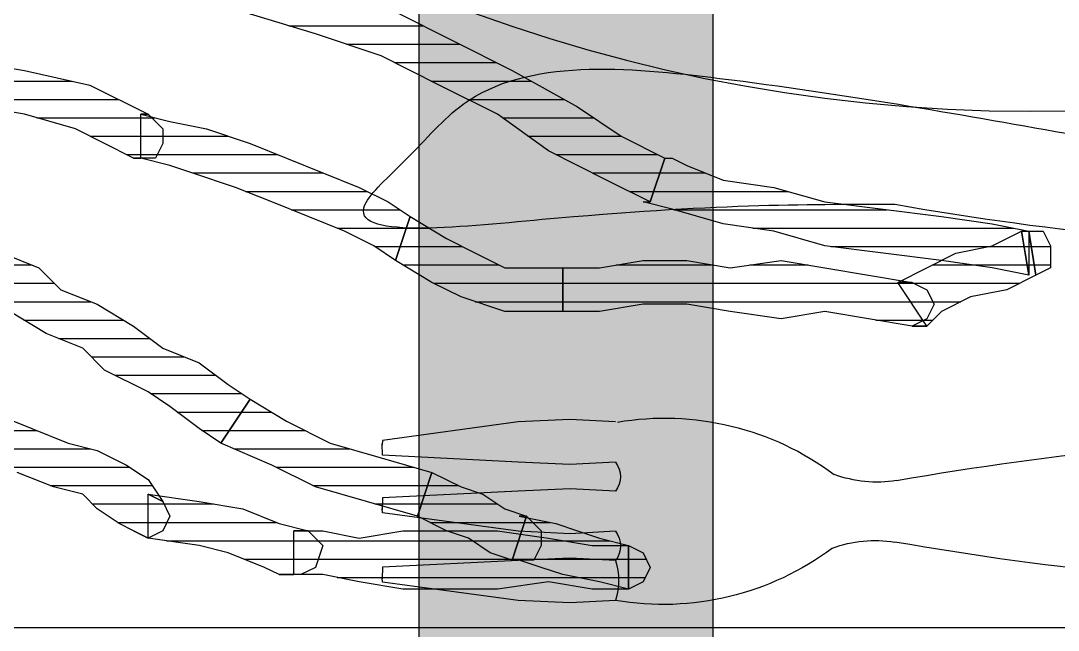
# Model space of a CAD drawing. Extents: x -29316 to 80307, y 54266 to 73016.
# Drawn here: x 21634.1 to 21641.15, y 55420.24 to 55424.38 of the extents above; entities that cross this region are included whole.
import ezdxf

# ---------------------------------------------------------------- set-up
doc = ezdxf.new("R2010")
doc.units = 0
for name, color, linetype in [('İnsan', 50, 'Continuous'), ('mobilya', 107, 'Continuous'), ('OC-Mutfak_Ekipman', 252, 'Continuous')]:
    doc.layers.add(name, color=color, linetype=linetype)
doc.layers.add('PLAN', color=253, linetype='Continuous', lineweight=15)
doc.layers.add('Tezgah', color=7, linetype='Continuous', lineweight=9)
pattern_1 = [(360, (-5108.51305, -673.59423), (1e-16, 0.125), [25])]

# ---------------------------------------------------------------- blocks, each defined once
blk = doc.blocks.new('KULE180')
at = {"layer": 'PLAN'}
h = blk.add_hatch(color=256, dxfattribs=at)
h.dxf.hatch_style = 1
h.paths.add_polyline_path([(36101.7485, -112547.0349, 0.414214), (36102.7485, -112546.0349, 0.414214), (36101.7485, -112545.0349), (35923.7485, -112545.0349, 0.414209), (35922.7485, -112546.0349, 0.414214), (35923.7485, -112547.0349)])
h.paths.add_polyline_path([(35923.7485, -112554.2009, 0.414209), (35922.7485, -112555.2009, 0.414214), (35923.7485, -112556.2009), (36101.7485, -112556.2009, 0.414214), (36102.7485, -112555.2009, 0.414214), (36101.7485, -112554.2009)])
h.paths.add_polyline_path([(36101.7485, -112565.3669, 0.414214), (36102.7485, -112564.3669, 0.414214), (36101.7485, -112563.3669), (35923.7485, -112563.3669, 0.414209), (35922.7485, -112564.3669, 0.414214), (35923.7485, -112565.3669)])
at = {"layer": 'OC-Mutfak_Ekipman'}
for p, q in [((36101.7485, -112554.2009), (35923.7485, -112554.2009)), ((35923.7485, -112556.2009), (36101.7485, -112556.2009))]:
    blk.add_line(p, q, dxfattribs=at)
blk = doc.blocks.new('A$C2F7A1A77')
at = {"layer": 'mobilya', "color": 3}
blk.add_lwpolyline([(3, 29), (3, 8, 0.414214), (8, 3), (45, 3, 0.414214), (50, 8), (50, 29, 0.414214), (45, 34), (8, 34, 0.414214)], format="xyb", close=True, dxfattribs=at)
for points in [[(3.1861, 18.9918), (3.1694, 18.6829), (3.1861, 18.3302), (3.3113, 17.408), (3.3404, 17.4058)], [(3.4583, 18.9918), (3.475, 18.6829), (3.4583, 18.3302), (3.4128, 17.408), (3.3341, 17.4058)], [(3.6566, 18.9908), (3.6399, 18.6819), (3.6566, 18.3292), (3.7818, 17.4071), (3.8109, 17.4048)], [(3.9288, 18.9908), (3.9455, 18.6819), (3.9288, 18.3292), (3.8832, 17.4071), (3.8046, 17.4048)], [(4.1275, 18.9904), (4.1107, 18.6815), (4.1275, 18.3288), (4.173, 17.4066), (4.2517, 17.4044)], [(4.3996, 18.9904), (4.4164, 18.6815), (4.3996, 18.3288), (4.2744, 17.4066), (4.2454, 17.4044)]]:
    blk.add_lwpolyline(points, dxfattribs=at)
blk.add_circle((17.5118, 21.8152), 11, dxfattribs=at)
for centre, radius, start, end in [((25.4741, 24.7151), 22.2226, 172.87288, 189.91367), ((-17.889, 24.7273), 22.2226, 350.08633, 7.09537), ((27.7681, 24.7151), 22.2226, 172.87288, 189.91367), ((2.7446, 20.7561), 0.8492, 339.99038, 9.01405), ((4.8404, 20.7684), 0.8492, 170.98595, 200.00962), ((5.0789, 19.314), 1.92, 143.14746, 189.66172), ((2.5061, 19.3262), 1.92, 350.33828, 36.85254), ((3.3213, 18.5458), 0.466, 72.94526, 106.86009), ((3.557, 18.8621), 0.1628, 52.25716, 127.4765), ((4.0278, 18.8617), 0.1628, 52.25716, 127.4765)]:
    blk.add_arc(centre, radius, start, end, dxfattribs=at)
blk.add_spline([(5.8773, 20.8892), (5.775, 18.4935), (5.8755, 17.2876), (6.1787, 17.5614), (6.5593, 17.9553), (6.7355, 19.6992), (6.3622, 22.0533)], degree=3, dxfattribs=at)
blk = doc.blocks.new('InsanKadın')
at = {"layer": 'İnsan'}
h = blk.add_hatch(dxfattribs=at)
h.set_pattern_fill('DC_LINES', scale=0.1, style=0)
h.set_pattern_definition(pattern_1)
edge = h.paths.add_edge_path(flags=0)
edge.add_line((13.0924, 49.042), (13.0426, 49.042))
edge.add_line((13.0426, 49.042), (13.1911, 49.1414))
edge.add_line((13.1911, 49.1414), (13.4391, 49.2904))
edge.add_line((13.4391, 49.2904), (13.6862, 49.4891))
edge.add_line((13.6862, 49.4891), (14.0329, 49.7374))
edge.add_line((14.0329, 49.7374), (14.3297, 49.9362))
edge.add_line((14.3297, 49.9362), (14.6266, 50.1348))
edge.add_line((14.6266, 50.1348), (14.9235, 50.2839))
edge.add_line((14.9235, 50.2839), (15.1705, 50.4329))
edge.add_line((15.1705, 50.4329), (15.0719, 50.731))
edge.add_line((15.0719, 50.731), (14.8239, 50.5819))
edge.add_line((14.8239, 50.5819), (14.527, 50.4329))
edge.add_line((14.527, 50.4329), (14.1315, 50.2343))
edge.add_line((14.1315, 50.2343), (13.8346, 50.0355))
edge.add_line((13.8346, 50.0355), (13.4879, 49.7872))
edge.add_line((13.4879, 49.7872), (13.2409, 49.5884))
edge.add_line((13.2409, 49.5884), (12.9938, 49.4395))
edge.add_line((12.9938, 49.4395), (12.8454, 49.2407))
edge.add_line((12.8454, 49.2407), (12.7955, 49.2407))
h = blk.add_hatch(dxfattribs=at)
h.set_pattern_fill('DC_LINES', scale=0.1, style=0)
h.set_pattern_definition(pattern_1)
edge = h.paths.add_edge_path(flags=0)
edge.add_line((19.0788, 49.4395), (19.0788, 49.7374))
edge.add_line((19.0788, 49.7374), (18.8317, 49.7374))
edge.add_line((18.8317, 49.7374), (18.5348, 49.6878))
edge.add_line((18.5348, 49.6878), (18.1881, 49.7374))
edge.add_line((18.1881, 49.7374), (17.8913, 49.7374))
edge.add_line((17.8913, 49.7374), (17.5455, 49.7374))
edge.add_line((17.5455, 49.7374), (17.2487, 49.6878))
edge.add_line((17.2487, 49.6878), (17.0006, 49.6381))
edge.add_line((17.0006, 49.6381), (16.8034, 49.6381))
edge.add_line((16.8034, 49.6381), (16.8034, 49.3401))
edge.add_line((16.8034, 49.3401), (17.0006, 49.3401))
edge.add_line((17.0006, 49.3401), (17.2487, 49.3898))
edge.add_line((17.2487, 49.3898), (17.5455, 49.3401))
edge.add_line((17.5455, 49.3401), (17.8913, 49.3401))
edge.add_line((17.8913, 49.3401), (18.1881, 49.3401))
edge.add_line((18.1881, 49.3401), (18.5348, 49.3898))
edge.add_line((18.5348, 49.3898), (18.8317, 49.4395))
edge.add_line((18.8317, 49.4395), (19.0788, 49.4395))
edge.add_line((19.0788, 49.4395), (19.0788, 49.7374))
edge.add_line((19.0788, 49.7374), (19.0788, 49.4395))
edge.add_line((19.0788, 49.4395), (19.1784, 49.4891))
edge.add_line((19.1784, 49.4891), (19.2272, 49.5884))
edge.add_line((19.2272, 49.5884), (19.1784, 49.6878))
edge.add_line((19.1784, 49.6878), (19.0788, 49.7374))
h = blk.add_hatch(dxfattribs=at)
h.set_pattern_fill('DC_LINES', scale=0.1, style=0)
h.set_pattern_definition(pattern_1)
edge = h.paths.add_edge_path(flags=0)
edge.add_line((18.3864, 49.2407), (18.3366, 49.2407))
edge.add_line((18.3366, 49.2407), (18.5846, 49.2904))
edge.add_line((18.5846, 49.2904), (18.733, 49.3401))
edge.add_line((18.733, 49.3401), (18.8815, 49.3898))
edge.add_line((18.8815, 49.3898), (19.0788, 49.4395))
edge.add_line((19.0788, 49.4395), (19.0788, 49.7374))
edge.add_line((19.0788, 49.7374), (18.8815, 49.6878))
edge.add_line((18.8815, 49.6878), (18.6334, 49.6381))
edge.add_line((18.6334, 49.6381), (18.485, 49.5884))
edge.add_line((18.485, 49.5884), (18.3366, 49.5388))
edge.add_line((18.3366, 49.5388), (18.2877, 49.5388))
h = blk.add_hatch(dxfattribs=at)
h.set_pattern_fill('DC_LINES', scale=0.1, style=0)
h.set_pattern_definition(pattern_1)
edge = h.paths.add_edge_path(flags=0)
edge.add_line((16.8034, 49.6381), (16.7038, 49.6381))
edge.add_line((16.7038, 49.6381), (16.6051, 49.5884))
edge.add_line((16.6051, 49.5884), (16.358, 49.4891))
edge.add_line((16.358, 49.4891), (16.1598, 49.4395))
edge.add_line((16.1598, 49.4395), (15.8131, 49.3898))
edge.add_line((15.8131, 49.3898), (15.8131, 49.0917))
edge.add_line((15.8131, 49.0917), (16.1598, 49.1414))
edge.add_line((16.1598, 49.1414), (16.4567, 49.191))
edge.add_line((16.4567, 49.191), (16.7038, 49.2904))
edge.add_line((16.7038, 49.2904), (16.902, 49.3401))
edge.add_line((16.902, 49.3401), (16.8034, 49.3401))
edge.add_line((16.8034, 49.3401), (16.902, 49.3401))
edge.add_line((16.902, 49.3401), (17.0006, 49.4395))
edge.add_line((17.0006, 49.4395), (16.9518, 49.5884))
edge.add_line((16.9518, 49.5884), (16.8522, 49.6381))
edge.add_line((16.8522, 49.6381), (16.7038, 49.6381))
h = blk.add_hatch(dxfattribs=at)
h.set_pattern_fill('DC_LINES', scale=0.1, style=0)
h.set_pattern_definition(pattern_1)
edge = h.paths.add_edge_path(flags=0)
edge.add_line((17.7428, 48.9427), (17.9411, 49.042))
edge.add_line((17.9411, 49.042), (18.0895, 49.0917))
edge.add_line((18.0895, 49.0917), (18.2379, 49.191))
edge.add_line((18.2379, 49.191), (18.3864, 49.2407))
edge.add_line((18.3864, 49.2407), (18.2877, 49.5388))
edge.add_line((18.2877, 49.5388), (18.1393, 49.4891))
edge.add_line((18.1393, 49.4891), (17.9909, 49.3898))
edge.add_line((17.9909, 49.3898), (17.8424, 49.3401))
edge.add_line((17.8424, 49.3401), (17.6442, 49.2407))
h = blk.add_hatch(dxfattribs=at)
h.set_pattern_fill('DC_LINES', scale=0.1, style=0)
h.set_pattern_definition(pattern_1)
edge = h.paths.add_edge_path(flags=0)
edge.add_line((17.7428, 48.9427), (17.9411, 49.042))
edge.add_line((17.9411, 49.042), (18.0895, 49.0917))
edge.add_line((18.0895, 49.0917), (18.2379, 49.191))
edge.add_line((18.2379, 49.191), (18.3864, 49.2407))
edge.add_line((18.3864, 49.2407), (18.2877, 49.5388))
edge.add_line((18.2877, 49.5388), (18.1393, 49.4891))
edge.add_line((18.1393, 49.4891), (17.9909, 49.3898))
edge.add_line((17.9909, 49.3898), (17.8424, 49.3401))
edge.add_line((17.8424, 49.3401), (17.6442, 49.2407))
h = blk.add_hatch(dxfattribs=at)
h.set_pattern_fill('DC_LINES', scale=0.1, style=0)
h.set_pattern_definition(pattern_1)
edge = h.paths.add_edge_path(flags=0)
edge.add_line((15.8131, 49.3898), (15.7145, 49.3401))
edge.add_line((15.7145, 49.3401), (15.6159, 49.2904))
edge.add_line((15.6159, 49.2904), (15.4674, 49.191))
edge.add_line((15.4674, 49.191), (15.3688, 49.0917))
edge.add_line((15.3688, 49.0917), (15.1705, 49.042))
edge.add_line((15.1705, 49.042), (14.9235, 48.9427))
edge.add_line((14.9235, 48.9427), (14.6754, 48.8433))
edge.add_line((14.6754, 48.8433), (14.4284, 48.7936))
edge.add_line((14.4284, 48.7936), (14.0817, 48.6943))
edge.add_line((14.0817, 48.6943), (14.0817, 48.3962))
edge.add_line((14.0817, 48.3962), (14.4284, 48.4957))
edge.add_line((14.4284, 48.4957), (14.775, 48.5453))
edge.add_line((14.775, 48.5453), (15.0221, 48.6447))
edge.add_line((15.0221, 48.6447), (15.2692, 48.744))
edge.add_line((15.2692, 48.744), (15.4674, 48.7936))
edge.add_line((15.4674, 48.7936), (15.6657, 48.893))
edge.add_line((15.6657, 48.893), (15.8131, 48.9924))
edge.add_line((15.8131, 48.9924), (15.9127, 49.1414))
edge.add_line((15.9127, 49.1414), (15.8131, 49.0917))
edge.add_line((15.8131, 49.0917), (15.9127, 49.1414))
edge.add_line((15.9127, 49.1414), (15.9625, 49.2407))
edge.add_line((15.9625, 49.2407), (15.9127, 49.3401))
edge.add_line((15.9127, 49.3401), (15.8131, 49.3898))
edge.add_line((15.8131, 49.3898), (15.7145, 49.3401))
h = blk.add_hatch(dxfattribs=at)
h.set_pattern_fill('DC_LINES', scale=0.1, style=0)
h.set_pattern_definition(pattern_1)
edge = h.paths.add_edge_path(flags=0)
edge.add_line((16.5065, 48.4459), (16.7536, 48.5949))
edge.add_line((16.7536, 48.5949), (17.0504, 48.744))
edge.add_line((17.0504, 48.744), (17.3971, 48.8433))
edge.add_line((17.3971, 48.8433), (17.7428, 48.9427))
edge.add_line((17.7428, 48.9427), (17.6442, 49.2407))
edge.add_line((17.6442, 49.2407), (17.2975, 49.1414))
edge.add_line((17.2975, 49.1414), (16.9518, 49.042))
edge.add_line((16.9518, 49.042), (16.6549, 48.893))
edge.add_line((16.6549, 48.893), (16.3082, 48.744))
h = blk.add_hatch(dxfattribs=at)
h.set_pattern_fill('DC_LINES', scale=0.1, style=0)
h.set_pattern_definition(pattern_1)
edge = h.paths.add_edge_path(flags=0)
edge.add_line((16.5065, 48.4459), (16.7536, 48.5949))
edge.add_line((16.7536, 48.5949), (17.0504, 48.744))
edge.add_line((17.0504, 48.744), (17.3971, 48.8433))
edge.add_line((17.3971, 48.8433), (17.7428, 48.9427))
edge.add_line((17.7428, 48.9427), (17.6442, 49.2407))
edge.add_line((17.6442, 49.2407), (17.2975, 49.1414))
edge.add_line((17.2975, 49.1414), (16.9518, 49.042))
edge.add_line((16.9518, 49.042), (16.6549, 48.893))
edge.add_line((16.6549, 48.893), (16.3082, 48.744))
h = blk.add_hatch(dxfattribs=at)
h.set_pattern_fill('DC_LINES', scale=0.1, style=0)
h.set_pattern_definition(pattern_1)
edge = h.paths.add_edge_path(flags=0)
edge.add_line((14.8239, 47.4525), (15.0719, 47.5518))
edge.add_line((15.0719, 47.5518), (15.2204, 47.7009))
edge.add_line((15.2204, 47.7009), (15.4674, 47.8002))
edge.add_line((15.4674, 47.8002), (15.7145, 47.9492))
edge.add_line((15.7145, 47.9492), (15.9127, 48.0982))
edge.add_line((15.9127, 48.0982), (16.1598, 48.1976))
edge.add_line((16.1598, 48.1976), (16.358, 48.3466))
edge.add_line((16.358, 48.3466), (16.5065, 48.4459))
edge.add_line((16.5065, 48.4459), (16.3082, 48.744))
edge.add_line((16.3082, 48.744), (16.1598, 48.6447))
edge.add_line((16.1598, 48.6447), (15.9625, 48.4957))
edge.add_line((15.9625, 48.4957), (15.8131, 48.3962))
edge.add_line((15.8131, 48.3962), (15.5172, 48.2473))
edge.add_line((15.5172, 48.2473), (15.3688, 48.0982))
edge.add_line((15.3688, 48.0982), (15.1207, 47.9988))
edge.add_line((15.1207, 47.9988), (14.8737, 47.8499))
edge.add_line((14.8737, 47.8499), (14.7252, 47.7505))
h = blk.add_hatch(dxfattribs=at)
h.set_pattern_fill('DC_LINES', scale=0.1, style=0)
h.set_pattern_definition(pattern_1)
edge = h.paths.add_edge_path(flags=0)
edge.add_line((14.8239, 47.4525), (15.0719, 47.5518))
edge.add_line((15.0719, 47.5518), (15.2204, 47.7009))
edge.add_line((15.2204, 47.7009), (15.4674, 47.8002))
edge.add_line((15.4674, 47.8002), (15.7145, 47.9492))
edge.add_line((15.7145, 47.9492), (15.9127, 48.0982))
edge.add_line((15.9127, 48.0982), (16.1598, 48.1976))
edge.add_line((16.1598, 48.1976), (16.358, 48.3466))
edge.add_line((16.358, 48.3466), (16.5065, 48.4459))
edge.add_line((16.5065, 48.4459), (16.3082, 48.744))
edge.add_line((16.3082, 48.744), (16.1598, 48.6447))
edge.add_line((16.1598, 48.6447), (15.9625, 48.4957))
edge.add_line((15.9625, 48.4957), (15.8131, 48.3962))
edge.add_line((15.8131, 48.3962), (15.5172, 48.2473))
edge.add_line((15.5172, 48.2473), (15.3688, 48.0982))
edge.add_line((15.3688, 48.0982), (15.1207, 47.9988))
edge.add_line((15.1207, 47.9988), (14.8737, 47.8499))
edge.add_line((14.8737, 47.8499), (14.7252, 47.7505))
h = blk.add_hatch(dxfattribs=at)
h.set_pattern_fill('DC_LINES', scale=0.1, style=0)
h.set_pattern_definition(pattern_1)
edge = h.paths.add_edge_path(flags=0)
edge.add_line((21.1071, 47.9492), (21.0084, 47.9492))
edge.add_line((21.0084, 47.9492), (20.7116, 47.8995))
edge.add_line((20.7116, 47.8995), (20.4147, 47.8499))
edge.add_line((20.4147, 47.8499), (20.1178, 47.8995))
edge.add_line((20.1178, 47.8995), (19.7711, 47.8499))
edge.add_line((19.7711, 47.8499), (19.4752, 47.8002))
edge.add_line((19.4752, 47.8002), (19.1784, 47.8002))
edge.add_line((19.1784, 47.8002), (18.8815, 47.8499))
edge.add_line((18.8815, 47.8499), (18.6334, 47.8499))
edge.add_line((18.6334, 47.8499), (18.6334, 47.5518))
edge.add_line((18.6334, 47.5518), (18.8815, 47.5518))
edge.add_line((18.8815, 47.5518), (19.1784, 47.5021))
edge.add_line((19.1784, 47.5021), (19.4752, 47.5021))
edge.add_line((19.4752, 47.5021), (19.7711, 47.5518))
edge.add_line((19.7711, 47.5518), (20.1178, 47.5021))
edge.add_line((20.1178, 47.5021), (20.4147, 47.5518))
edge.add_line((20.4147, 47.5518), (20.7116, 47.6015))
edge.add_line((20.7116, 47.6015), (21.0084, 47.6511))
edge.add_line((21.0084, 47.6511), (20.9098, 47.6511))
edge.add_line((20.9098, 47.6511), (21.0084, 47.6511))
edge.add_line((21.0084, 47.6511), (21.1071, 47.7009))
edge.add_line((21.1071, 47.7009), (21.1569, 47.8002))
edge.add_line((21.1569, 47.8002), (21.1071, 47.8995))
edge.add_line((21.1071, 47.8995), (21.0084, 47.9492))
h = blk.add_hatch(dxfattribs=at)
h.set_pattern_fill('DC_LINES', scale=0.1, style=0)
h.set_pattern_definition(pattern_1)
edge = h.paths.add_edge_path(flags=0)
edge.add_line((21.1071, 47.9492), (21.0084, 47.9492))
edge.add_line((21.0084, 47.9492), (20.7116, 47.8995))
edge.add_line((20.7116, 47.8995), (20.4147, 47.8499))
edge.add_line((20.4147, 47.8499), (20.1178, 47.8995))
edge.add_line((20.1178, 47.8995), (19.7711, 47.8499))
edge.add_line((19.7711, 47.8499), (19.4752, 47.8002))
edge.add_line((19.4752, 47.8002), (19.1784, 47.8002))
edge.add_line((19.1784, 47.8002), (18.8815, 47.8499))
edge.add_line((18.8815, 47.8499), (18.6334, 47.8499))
edge.add_line((18.6334, 47.8499), (18.6334, 47.5518))
edge.add_line((18.6334, 47.5518), (18.8815, 47.5518))
edge.add_line((18.8815, 47.5518), (19.1784, 47.5021))
edge.add_line((19.1784, 47.5021), (19.4752, 47.5021))
edge.add_line((19.4752, 47.5021), (19.7711, 47.5518))
edge.add_line((19.7711, 47.5518), (20.1178, 47.5021))
edge.add_line((20.1178, 47.5021), (20.4147, 47.5518))
edge.add_line((20.4147, 47.5518), (20.7116, 47.6015))
edge.add_line((20.7116, 47.6015), (21.0084, 47.6511))
edge.add_line((21.0084, 47.6511), (20.9098, 47.6511))
edge.add_line((20.9098, 47.6511), (21.0084, 47.6511))
edge.add_line((21.0084, 47.6511), (21.1071, 47.7009))
edge.add_line((21.1071, 47.7009), (21.1569, 47.8002))
edge.add_line((21.1569, 47.8002), (21.1071, 47.8995))
edge.add_line((21.1071, 47.8995), (21.0084, 47.9492))
h = blk.add_hatch(dxfattribs=at)
h.set_pattern_fill('DC_LINES', scale=0.1, style=0)
h.set_pattern_definition(pattern_1)
edge = h.paths.add_edge_path(flags=0)
edge.add_line((21.8004, 47.3034), (21.8493, 47.6015))
edge.add_line((21.8493, 47.6015), (21.652, 47.7009))
edge.add_line((21.652, 47.7009), (21.4039, 47.7505))
edge.add_line((21.4039, 47.7505), (21.2067, 47.8499))
edge.add_line((21.2067, 47.8499), (21.1071, 47.9492))
edge.add_line((21.1071, 47.9492), (20.9098, 47.6511))
edge.add_line((20.9098, 47.6511), (21.1071, 47.5518))
edge.add_line((21.1071, 47.5518), (21.3053, 47.4525))
edge.add_line((21.3053, 47.4525), (21.5524, 47.4028))
edge.add_line((21.5524, 47.4028), (21.7506, 47.3034))
edge.add_line((21.7506, 47.3034), (21.8004, 47.6015))
edge.add_line((21.8004, 47.6015), (21.7506, 47.3034))
edge.add_line((21.7506, 47.3034), (21.8991, 47.3034))
edge.add_line((21.8991, 47.3034), (21.9489, 47.4028))
edge.add_line((21.9489, 47.4028), (21.9489, 47.5518))
edge.add_line((21.9489, 47.5518), (21.8493, 47.6015))
h = blk.add_hatch(dxfattribs=at)
h.set_pattern_fill('DC_LINES', scale=0.1, style=0)
h.set_pattern_definition(pattern_1)
edge = h.paths.add_edge_path(flags=0)
edge.add_line((21.8004, 47.3034), (21.8493, 47.6015))
edge.add_line((21.8493, 47.6015), (21.652, 47.7009))
edge.add_line((21.652, 47.7009), (21.4039, 47.7505))
edge.add_line((21.4039, 47.7505), (21.2067, 47.8499))
edge.add_line((21.2067, 47.8499), (21.1071, 47.9492))
edge.add_line((21.1071, 47.9492), (20.9098, 47.6511))
edge.add_line((20.9098, 47.6511), (21.1071, 47.5518))
edge.add_line((21.1071, 47.5518), (21.3053, 47.4525))
edge.add_line((21.3053, 47.4525), (21.5524, 47.4028))
edge.add_line((21.5524, 47.4028), (21.7506, 47.3034))
edge.add_line((21.7506, 47.3034), (21.8004, 47.6015))
edge.add_line((21.8004, 47.6015), (21.7506, 47.3034))
edge.add_line((21.7506, 47.3034), (21.8991, 47.3034))
edge.add_line((21.8991, 47.3034), (21.9489, 47.4028))
edge.add_line((21.9489, 47.4028), (21.9489, 47.5518))
edge.add_line((21.9489, 47.5518), (21.8493, 47.6015))
h = blk.add_hatch(dxfattribs=at)
h.set_pattern_fill('DC_LINES', scale=0.1, style=0)
h.set_pattern_definition(pattern_1)
edge = h.paths.add_edge_path(flags=0)
edge.add_line((18.6334, 47.8499), (18.2379, 47.8499))
edge.add_line((18.2379, 47.8499), (17.9411, 47.7505))
edge.add_line((17.9411, 47.7505), (17.7428, 47.6511))
edge.add_line((17.7428, 47.6511), (17.4957, 47.5021))
edge.add_line((17.4957, 47.5021), (17.5944, 47.204))
edge.add_line((17.5944, 47.204), (17.8424, 47.3532))
edge.add_line((17.8424, 47.3532), (18.0397, 47.4525))
edge.add_line((18.0397, 47.4525), (18.2379, 47.5518))
edge.add_line((18.2379, 47.5518), (18.6334, 47.5518))
h = blk.add_hatch(dxfattribs=at)
h.set_pattern_fill('DC_LINES', scale=0.1, style=0)
h.set_pattern_definition(pattern_1)
edge = h.paths.add_edge_path(flags=0)
edge.add_line((18.6334, 47.8499), (18.2379, 47.8499))
edge.add_line((18.2379, 47.8499), (17.9411, 47.7505))
edge.add_line((17.9411, 47.7505), (17.7428, 47.6511))
edge.add_line((17.7428, 47.6511), (17.4957, 47.5021))
edge.add_line((17.4957, 47.5021), (17.5944, 47.204))
edge.add_line((17.5944, 47.204), (17.8424, 47.3532))
edge.add_line((17.8424, 47.3532), (18.0397, 47.4525))
edge.add_line((18.0397, 47.4525), (18.2379, 47.5518))
edge.add_line((18.2379, 47.5518), (18.6334, 47.5518))
h = blk.add_hatch(dxfattribs=at)
h.set_pattern_fill('DC_LINES', scale=0.1, style=0)
h.set_pattern_definition(pattern_1)
edge = h.paths.add_edge_path(flags=0)
edge.add_line((19.3268, 46.8067), (19.3756, 46.8067))
edge.add_line((19.3756, 46.8067), (19.4752, 46.8563))
edge.add_line((19.4752, 46.8563), (19.7223, 46.9558))
edge.add_line((19.7223, 46.9558), (20.068, 47.0054))
edge.add_line((20.068, 47.0054), (20.4147, 47.1047))
edge.add_line((20.4147, 47.1047), (20.8102, 47.1544))
edge.add_line((20.8102, 47.1544), (21.2067, 47.204))
edge.add_line((21.2067, 47.204), (21.5524, 47.2538))
edge.add_line((21.5524, 47.2538), (21.8004, 47.3034))
edge.add_line((21.8004, 47.3034), (21.8004, 47.6015))
edge.add_line((21.8004, 47.6015), (21.5524, 47.5518))
edge.add_line((21.5524, 47.5518), (21.2067, 47.5021))
edge.add_line((21.2067, 47.5021), (20.8102, 47.4525))
edge.add_line((20.8102, 47.4525), (20.4147, 47.4028))
edge.add_line((20.4147, 47.4028), (20.068, 47.3034))
edge.add_line((20.068, 47.3034), (19.7223, 47.2538))
edge.add_line((19.7223, 47.2538), (19.3756, 47.1544))
edge.add_line((19.3756, 47.1544), (19.1784, 47.1047))
edge.add_line((19.1784, 47.1047), (19.2272, 47.1047))
h = blk.add_hatch(dxfattribs=at)
h.set_pattern_fill('DC_LINES', scale=0.1, style=0)
h.set_pattern_definition(pattern_1)
edge = h.paths.add_edge_path(flags=0)
edge.add_line((19.3268, 46.8067), (19.3756, 46.8067))
edge.add_line((19.3756, 46.8067), (19.4752, 46.8563))
edge.add_line((19.4752, 46.8563), (19.7223, 46.9558))
edge.add_line((19.7223, 46.9558), (20.068, 47.0054))
edge.add_line((20.068, 47.0054), (20.4147, 47.1047))
edge.add_line((20.4147, 47.1047), (20.8102, 47.1544))
edge.add_line((20.8102, 47.1544), (21.2067, 47.204))
edge.add_line((21.2067, 47.204), (21.5524, 47.2538))
edge.add_line((21.5524, 47.2538), (21.8004, 47.3034))
edge.add_line((21.8004, 47.3034), (21.8004, 47.6015))
edge.add_line((21.8004, 47.6015), (21.5524, 47.5518))
edge.add_line((21.5524, 47.5518), (21.2067, 47.5021))
edge.add_line((21.2067, 47.5021), (20.8102, 47.4525))
edge.add_line((20.8102, 47.4525), (20.4147, 47.4028))
edge.add_line((20.4147, 47.4028), (20.068, 47.3034))
edge.add_line((20.068, 47.3034), (19.7223, 47.2538))
edge.add_line((19.7223, 47.2538), (19.3756, 47.1544))
edge.add_line((19.3756, 47.1544), (19.1784, 47.1047))
edge.add_line((19.1784, 47.1047), (19.2272, 47.1047))
h = blk.add_hatch(dxfattribs=at)
h.set_pattern_fill('DC_LINES', scale=0.1, style=0)
h.set_pattern_definition(pattern_1)
edge = h.paths.add_edge_path(flags=0)
edge.add_line((17.4957, 47.5021), (17.3473, 47.4028))
edge.add_line((17.3473, 47.4028), (17.1491, 47.3034))
edge.add_line((17.1491, 47.3034), (16.902, 47.204))
edge.add_line((16.902, 47.204), (16.6549, 47.1047))
edge.add_line((16.6549, 47.1047), (16.4069, 47.0054))
edge.add_line((16.4069, 47.0054), (16.111, 46.9061))
edge.add_line((16.111, 46.9061), (15.9625, 46.8563))
edge.add_line((15.9625, 46.8563), (15.7643, 46.8067))
edge.add_line((15.7643, 46.8067), (15.7643, 46.5087))
edge.add_line((15.7643, 46.5087), (15.9625, 46.5584))
edge.add_line((15.9625, 46.5584), (16.2096, 46.608))
edge.add_line((16.2096, 46.608), (16.5065, 46.7073))
edge.add_line((16.5065, 46.7073), (16.7536, 46.8067))
edge.add_line((16.7536, 46.8067), (17.0006, 46.9061))
edge.add_line((17.0006, 46.9061), (17.2487, 47.0054))
edge.add_line((17.2487, 47.0054), (17.4459, 47.1047))
edge.add_line((17.4459, 47.1047), (17.5944, 47.204))
h = blk.add_hatch(dxfattribs=at)
h.set_pattern_fill('DC_LINES', scale=0.1, style=0)
h.set_pattern_definition(pattern_1)
edge = h.paths.add_edge_path(flags=0)
edge.add_line((17.4957, 47.5021), (17.3473, 47.4028))
edge.add_line((17.3473, 47.4028), (17.1491, 47.3034))
edge.add_line((17.1491, 47.3034), (16.902, 47.204))
edge.add_line((16.902, 47.204), (16.6549, 47.1047))
edge.add_line((16.6549, 47.1047), (16.4069, 47.0054))
edge.add_line((16.4069, 47.0054), (16.111, 46.9061))
edge.add_line((16.111, 46.9061), (15.9625, 46.8563))
edge.add_line((15.9625, 46.8563), (15.7643, 46.8067))
edge.add_line((15.7643, 46.8067), (15.7643, 46.5087))
edge.add_line((15.7643, 46.5087), (15.9625, 46.5584))
edge.add_line((15.9625, 46.5584), (16.2096, 46.608))
edge.add_line((16.2096, 46.608), (16.5065, 46.7073))
edge.add_line((16.5065, 46.7073), (16.7536, 46.8067))
edge.add_line((16.7536, 46.8067), (17.0006, 46.9061))
edge.add_line((17.0006, 46.9061), (17.2487, 47.0054))
edge.add_line((17.2487, 47.0054), (17.4459, 47.1047))
edge.add_line((17.4459, 47.1047), (17.5944, 47.204))
h = blk.add_hatch(dxfattribs=at)
h.set_pattern_fill('DC_LINES', scale=0.1, style=0)
h.set_pattern_definition(pattern_1)
edge = h.paths.add_edge_path(flags=0)
edge.add_line((16.0612, 45.4158), (16.5553, 45.5152))
edge.add_line((16.5553, 45.5152), (17.0504, 45.6642))
edge.add_line((17.0504, 45.6642), (17.4957, 45.8132))
edge.add_line((17.4957, 45.8132), (17.8913, 46.0119))
edge.add_line((17.8913, 46.0119), (18.2877, 46.2106))
edge.add_line((18.2877, 46.2106), (18.733, 46.459))
edge.add_line((18.733, 46.459), (19.0299, 46.6577))
edge.add_line((19.0299, 46.6577), (19.3268, 46.8067))
edge.add_line((19.3268, 46.8067), (19.2272, 47.1047))
edge.add_line((19.2272, 47.1047), (18.9303, 46.9558))
edge.add_line((18.9303, 46.9558), (18.5348, 46.757))
edge.add_line((18.5348, 46.757), (18.1881, 46.5087))
edge.add_line((18.1881, 46.5087), (17.7926, 46.3099))
edge.add_line((17.7926, 46.3099), (17.3971, 46.1113))
edge.add_line((17.3971, 46.1113), (16.9518, 45.9623))
edge.add_line((16.9518, 45.9623), (16.4567, 45.8132))
edge.add_line((16.4567, 45.8132), (16.0612, 45.7139))
h = blk.add_hatch(dxfattribs=at)
h.set_pattern_fill('DC_LINES', scale=0.1, style=0)
h.set_pattern_definition(pattern_1)
edge = h.paths.add_edge_path(flags=0)
edge.add_line((16.0612, 45.4158), (16.5553, 45.5152))
edge.add_line((16.5553, 45.5152), (17.0504, 45.6642))
edge.add_line((17.0504, 45.6642), (17.4957, 45.8132))
edge.add_line((17.4957, 45.8132), (17.8913, 46.0119))
edge.add_line((17.8913, 46.0119), (18.2877, 46.2106))
edge.add_line((18.2877, 46.2106), (18.733, 46.459))
edge.add_line((18.733, 46.459), (19.0299, 46.6577))
edge.add_line((19.0299, 46.6577), (19.3268, 46.8067))
edge.add_line((19.3268, 46.8067), (19.2272, 47.1047))
edge.add_line((19.2272, 47.1047), (18.9303, 46.9558))
edge.add_line((18.9303, 46.9558), (18.5348, 46.757))
edge.add_line((18.5348, 46.757), (18.1881, 46.5087))
edge.add_line((18.1881, 46.5087), (17.7926, 46.3099))
edge.add_line((17.7926, 46.3099), (17.3971, 46.1113))
edge.add_line((17.3971, 46.1113), (16.9518, 45.9623))
edge.add_line((16.9518, 45.9623), (16.4567, 45.8132))
edge.add_line((16.4567, 45.8132), (16.0612, 45.7139))
h = blk.add_hatch(dxfattribs=at)
h.set_pattern_fill('DC_LINES', scale=0.1, style=0)
h.set_pattern_definition(pattern_1)
edge = h.paths.add_edge_path(flags=0)
edge.add_line((15.7643, 46.8067), (15.7145, 46.8067))
edge.add_line((15.7145, 46.8067), (15.319, 46.608))
edge.add_line((15.319, 46.608), (14.9723, 46.5087))
edge.add_line((14.9723, 46.5087), (14.6754, 46.459))
edge.add_line((14.6754, 46.459), (14.4284, 46.459))
edge.add_line((14.4284, 46.459), (14.2799, 46.5087))
edge.add_line((14.2799, 46.5087), (14.1813, 46.5584))
edge.add_line((14.1813, 46.5584), (14.1315, 46.608))
edge.add_line((14.1315, 46.608), (14.0817, 46.6577))
edge.add_line((14.0817, 46.6577), (13.7848, 46.5584))
edge.add_line((13.7848, 46.5584), (13.8346, 46.4094))
edge.add_line((13.8346, 46.4094), (13.983, 46.2603))
edge.add_line((13.983, 46.2603), (14.1813, 46.2106))
edge.add_line((14.1813, 46.2106), (14.4284, 46.161))
edge.add_line((14.4284, 46.161), (14.6754, 46.161))
edge.add_line((14.6754, 46.161), (14.9723, 46.2106))
edge.add_line((14.9723, 46.2106), (15.4176, 46.3099))
edge.add_line((15.4176, 46.3099), (15.8131, 46.5087))
edge.add_line((15.8131, 46.5087), (15.7643, 46.5087))
edge.add_line((15.7643, 46.5087), (15.8131, 46.5087))
edge.add_line((15.8131, 46.5087), (15.9127, 46.608))
edge.add_line((15.9127, 46.608), (15.9127, 46.7073))
edge.add_line((15.9127, 46.7073), (15.8629, 46.8067))
edge.add_line((15.8629, 46.8067), (15.7145, 46.8067))
h = blk.add_hatch(dxfattribs=at)
h.set_pattern_fill('DC_LINES', scale=0.1, style=0)
h.set_pattern_definition(pattern_1)
edge = h.paths.add_edge_path(flags=0)
edge.add_line((15.7643, 46.8067), (15.7145, 46.8067))
edge.add_line((15.7145, 46.8067), (15.319, 46.608))
edge.add_line((15.319, 46.608), (14.9723, 46.5087))
edge.add_line((14.9723, 46.5087), (14.6754, 46.459))
edge.add_line((14.6754, 46.459), (14.4284, 46.459))
edge.add_line((14.4284, 46.459), (14.2799, 46.5087))
edge.add_line((14.2799, 46.5087), (14.1813, 46.5584))
edge.add_line((14.1813, 46.5584), (14.1315, 46.608))
edge.add_line((14.1315, 46.608), (14.0817, 46.6577))
edge.add_line((14.0817, 46.6577), (13.7848, 46.5584))
edge.add_line((13.7848, 46.5584), (13.8346, 46.4094))
edge.add_line((13.8346, 46.4094), (13.983, 46.2603))
edge.add_line((13.983, 46.2603), (14.1813, 46.2106))
edge.add_line((14.1813, 46.2106), (14.4284, 46.161))
edge.add_line((14.4284, 46.161), (14.6754, 46.161))
edge.add_line((14.6754, 46.161), (14.9723, 46.2106))
edge.add_line((14.9723, 46.2106), (15.4176, 46.3099))
edge.add_line((15.4176, 46.3099), (15.8131, 46.5087))
edge.add_line((15.8131, 46.5087), (15.7643, 46.5087))
edge.add_line((15.7643, 46.5087), (15.8131, 46.5087))
edge.add_line((15.8131, 46.5087), (15.9127, 46.608))
edge.add_line((15.9127, 46.608), (15.9127, 46.7073))
edge.add_line((15.9127, 46.7073), (15.8629, 46.8067))
edge.add_line((15.8629, 46.8067), (15.7145, 46.8067))
at = {"layer": 'İnsan', "color": 7, "flags": 128}
for points in [[(19.0788, 49.4395), (19.0788, 49.7374), (18.8317, 49.7374), (18.5348, 49.6878), (18.1881, 49.7374), (17.8913, 49.7374), (17.5455, 49.7374), (17.2487, 49.6878), (17.0006, 49.6381), (16.8034, 49.6381), (16.8034, 49.3401), (17.0006, 49.3401), (17.2487, 49.3898), (17.5455, 49.3401), (17.8913, 49.3401), (18.1881, 49.3401), (18.5348, 49.3898), (18.8317, 49.4395), (19.0788, 49.4395), (19.0788, 49.7374), (19.0788, 49.4395), (19.1784, 49.4891), (19.2272, 49.5884), (19.1784, 49.6878), (19.0788, 49.7374), (19.0788, 49.4395)], [(18.3864, 49.2407), (18.3366, 49.2407), (18.5846, 49.2904), (18.733, 49.3401), (18.8815, 49.3898), (19.0788, 49.4395), (19.0788, 49.7374), (18.8815, 49.6878), (18.6334, 49.6381), (18.485, 49.5884), (18.3366, 49.5388), (18.2877, 49.5388), (18.3864, 49.2407)], [(16.8034, 49.6381), (16.7038, 49.6381), (16.6051, 49.5884), (16.358, 49.4891), (16.1598, 49.4395), (15.8131, 49.3898), (15.8131, 49.0917), (16.1598, 49.1414), (16.4567, 49.191), (16.7038, 49.2904), (16.902, 49.3401), (16.8034, 49.3401), (16.902, 49.3401), (17.0006, 49.4395), (16.9518, 49.5884), (16.8522, 49.6381), (16.7038, 49.6381), (16.8034, 49.6381)], [(17.7428, 48.9427), (17.7428, 48.9427), (17.9411, 49.042), (18.0895, 49.0917), (18.2379, 49.191), (18.3864, 49.2407), (18.2877, 49.5388), (18.1393, 49.4891), (17.9909, 49.3898), (17.8424, 49.3401), (17.6442, 49.2407), (17.6442, 49.2407), (17.7428, 48.9427)], [(17.7428, 48.9427), (17.7428, 48.9427), (17.9411, 49.042), (18.0895, 49.0917), (18.2379, 49.191), (18.3864, 49.2407), (18.2877, 49.5388), (18.1393, 49.4891), (17.9909, 49.3898), (17.8424, 49.3401), (17.6442, 49.2407), (17.6442, 49.2407), (17.7428, 48.9427)], [(18.3864, 49.2407), (18.485, 49.3401), (18.485, 49.4395), (18.4362, 49.5388), (18.2877, 49.5388), (18.3864, 49.2407)], [(16.5065, 48.4459), (16.5065, 48.4459), (16.7536, 48.5949), (17.0504, 48.744), (17.3971, 48.8433), (17.7428, 48.9427), (17.6442, 49.2407), (17.2975, 49.1414), (16.9518, 49.042), (16.6549, 48.893), (16.3082, 48.744), (16.3082, 48.744), (16.5065, 48.4459)], [(16.5065, 48.4459), (16.5065, 48.4459), (16.7536, 48.5949), (17.0504, 48.744), (17.3971, 48.8433), (17.7428, 48.9427), (17.6442, 49.2407), (17.2975, 49.1414), (16.9518, 49.042), (16.6549, 48.893), (16.3082, 48.744), (16.3082, 48.744), (16.5065, 48.4459)], [(14.8239, 47.4525), (14.8239, 47.4525), (15.0719, 47.5518), (15.2204, 47.7009), (15.4674, 47.8002), (15.7145, 47.9492), (15.9127, 48.0982), (16.1598, 48.1976), (16.358, 48.3466), (16.5065, 48.4459), (16.3082, 48.744), (16.1598, 48.6447), (15.9625, 48.4957), (15.8131, 48.3962), (15.5172, 48.2473), (15.3688, 48.0982), (15.1207, 47.9988), (14.8737, 47.8499), (14.7252, 47.7505), (14.7252, 47.7505), (14.8239, 47.4525)], [(14.8239, 47.4525), (14.8239, 47.4525), (15.0719, 47.5518), (15.2204, 47.7009), (15.4674, 47.8002), (15.7145, 47.9492), (15.9127, 48.0982), (16.1598, 48.1976), (16.358, 48.3466), (16.5065, 48.4459), (16.3082, 48.744), (16.1598, 48.6447), (15.9625, 48.4957), (15.8131, 48.3962), (15.5172, 48.2473), (15.3688, 48.0982), (15.1207, 47.9988), (14.8737, 47.8499), (14.7252, 47.7505), (14.7252, 47.7505), (14.8239, 47.4525)], [(21.1071, 47.9492), (21.0084, 47.9492), (20.7116, 47.8995), (20.4147, 47.8499), (20.1178, 47.8995), (19.7711, 47.8499), (19.4752, 47.8002), (19.1784, 47.8002), (18.8815, 47.8499), (18.6334, 47.8499), (18.6334, 47.5518), (18.8815, 47.5518), (19.1784, 47.5021), (19.4752, 47.5021), (19.7711, 47.5518), (20.1178, 47.5021), (20.4147, 47.5518), (20.7116, 47.6015), (21.0084, 47.6511), (20.9098, 47.6511), (21.0084, 47.6511), (21.1071, 47.7009), (21.1569, 47.8002), (21.1071, 47.8995), (21.0084, 47.9492), (21.1071, 47.9492)], [(21.1071, 47.9492), (21.0084, 47.9492), (20.7116, 47.8995), (20.4147, 47.8499), (20.1178, 47.8995), (19.7711, 47.8499), (19.4752, 47.8002), (19.1784, 47.8002), (18.8815, 47.8499), (18.6334, 47.8499), (18.6334, 47.5518), (18.8815, 47.5518), (19.1784, 47.5021), (19.4752, 47.5021), (19.7711, 47.5518), (20.1178, 47.5021), (20.4147, 47.5518), (20.7116, 47.6015), (21.0084, 47.6511), (20.9098, 47.6511), (21.0084, 47.6511), (21.1071, 47.7009), (21.1569, 47.8002), (21.1071, 47.8995), (21.0084, 47.9492), (21.1071, 47.9492)], [(21.8004, 47.3034), (21.8493, 47.6015), (21.652, 47.7009), (21.4039, 47.7505), (21.2067, 47.8499), (21.1071, 47.9492), (20.9098, 47.6511), (21.1071, 47.5518), (21.3053, 47.4525), (21.5524, 47.4028), (21.7506, 47.3034), (21.8004, 47.6015), (21.7506, 47.3034), (21.8991, 47.3034), (21.9489, 47.4028), (21.9489, 47.5518), (21.8493, 47.6015), (21.8004, 47.3034)], [(21.8004, 47.3034), (21.8493, 47.6015), (21.652, 47.7009), (21.4039, 47.7505), (21.2067, 47.8499), (21.1071, 47.9492), (20.9098, 47.6511), (21.1071, 47.5518), (21.3053, 47.4525), (21.5524, 47.4028), (21.7506, 47.3034), (21.8004, 47.6015), (21.7506, 47.3034), (21.8991, 47.3034), (21.9489, 47.4028), (21.9489, 47.5518), (21.8493, 47.6015), (21.8004, 47.3034)], [(18.6334, 47.8499), (18.6334, 47.8499), (18.2379, 47.8499), (17.9411, 47.7505), (17.7428, 47.6511), (17.4957, 47.5021), (17.5944, 47.204), (17.8424, 47.3532), (18.0397, 47.4525), (18.2379, 47.5518), (18.6334, 47.5518), (18.6334, 47.5518), (18.6334, 47.8499)], [(18.6334, 47.8499), (18.6334, 47.8499), (18.2379, 47.8499), (17.9411, 47.7505), (17.7428, 47.6511), (17.4957, 47.5021), (17.5944, 47.204), (17.8424, 47.3532), (18.0397, 47.4525), (18.2379, 47.5518), (18.6334, 47.5518), (18.6334, 47.5518), (18.6334, 47.8499)], [(19.3268, 46.8067), (19.3756, 46.8067), (19.4752, 46.8563), (19.7223, 46.9558), (20.068, 47.0054), (20.4147, 47.1047), (20.8102, 47.1544), (21.2067, 47.204), (21.5524, 47.2538), (21.8004, 47.3034), (21.8004, 47.6015), (21.5524, 47.5518), (21.2067, 47.5021), (20.8102, 47.4525), (20.4147, 47.4028), (20.068, 47.3034), (19.7223, 47.2538), (19.3756, 47.1544), (19.1784, 47.1047), (19.2272, 47.1047), (19.3268, 46.8067)], [(19.3268, 46.8067), (19.3756, 46.8067), (19.4752, 46.8563), (19.7223, 46.9558), (20.068, 47.0054), (20.4147, 47.1047), (20.8102, 47.1544), (21.2067, 47.204), (21.5524, 47.2538), (21.8004, 47.3034), (21.8004, 47.6015), (21.5524, 47.5518), (21.2067, 47.5021), (20.8102, 47.4525), (20.4147, 47.4028), (20.068, 47.3034), (19.7223, 47.2538), (19.3756, 47.1544), (19.1784, 47.1047), (19.2272, 47.1047), (19.3268, 46.8067)], [(17.4957, 47.5021), (17.4957, 47.5021), (17.3473, 47.4028), (17.1491, 47.3034), (16.902, 47.204), (16.6549, 47.1047), (16.4069, 47.0054), (16.111, 46.9061), (15.9625, 46.8563), (15.7643, 46.8067), (15.7643, 46.5087), (15.9625, 46.5584), (16.2096, 46.608), (16.5065, 46.7073), (16.7536, 46.8067), (17.0006, 46.9061), (17.2487, 47.0054), (17.4459, 47.1047), (17.5944, 47.204), (17.5944, 47.204), (17.4957, 47.5021)], [(17.4957, 47.5021), (17.4957, 47.5021), (17.3473, 47.4028), (17.1491, 47.3034), (16.902, 47.204), (16.6549, 47.1047), (16.4069, 47.0054), (16.111, 46.9061), (15.9625, 46.8563), (15.7643, 46.8067), (15.7643, 46.5087), (15.9625, 46.5584), (16.2096, 46.608), (16.5065, 46.7073), (16.7536, 46.8067), (17.0006, 46.9061), (17.2487, 47.0054), (17.4459, 47.1047), (17.5944, 47.204), (17.5944, 47.204), (17.4957, 47.5021)], [(16.0612, 45.4158), (16.0612, 45.4158), (16.5553, 45.5152), (17.0504, 45.6642), (17.4957, 45.8132), (17.8913, 46.0119), (18.2877, 46.2106), (18.733, 46.459), (19.0299, 46.6577), (19.3268, 46.8067), (19.2272, 47.1047), (18.9303, 46.9558), (18.5348, 46.757), (18.1881, 46.5087), (17.7926, 46.3099), (17.3971, 46.1113), (16.9518, 45.9623), (16.4567, 45.8132), (16.0612, 45.7139), (16.0612, 45.7139), (16.0612, 45.4158)], [(16.0612, 45.4158), (16.0612, 45.4158), (16.5553, 45.5152), (17.0504, 45.6642), (17.4957, 45.8132), (17.8913, 46.0119), (18.2877, 46.2106), (18.733, 46.459), (19.0299, 46.6577), (19.3268, 46.8067), (19.2272, 47.1047), (18.9303, 46.9558), (18.5348, 46.757), (18.1881, 46.5087), (17.7926, 46.3099), (17.3971, 46.1113), (16.9518, 45.9623), (16.4567, 45.8132), (16.0612, 45.7139), (16.0612, 45.7139), (16.0612, 45.4158)]]:
    blk.add_lwpolyline(points, close=True, dxfattribs=at)
for points in [[(14.775, 48.5453), (15.0221, 48.6447), (15.2692, 48.744), (15.4674, 48.7936), (15.6657, 48.893), (15.8131, 48.9924), (15.9127, 49.1414), (15.8131, 49.0917), (15.9127, 49.1414), (15.9625, 49.2407), (15.9127, 49.3401), (15.8131, 49.3898), (15.7145, 49.3401), (15.8131, 49.3898), (15.8131, 49.3898), (15.7145, 49.3401), (15.6159, 49.2904), (15.4674, 49.191), (15.3688, 49.0917), (15.1705, 49.042), (14.9235, 48.9427)], [(14.6754, 46.161), (14.9723, 46.2106), (15.4176, 46.3099), (15.8131, 46.5087), (15.7643, 46.5087), (15.8131, 46.5087), (15.9127, 46.608), (15.9127, 46.7073), (15.8629, 46.8067), (15.7145, 46.8067), (15.7643, 46.8067), (15.7643, 46.8067), (15.7145, 46.8067), (15.319, 46.608), (14.9723, 46.5087), (14.6754, 46.459)], [(14.6754, 46.161), (14.9723, 46.2106), (15.4176, 46.3099), (15.8131, 46.5087), (15.7643, 46.5087), (15.8131, 46.5087), (15.9127, 46.608), (15.9127, 46.7073), (15.8629, 46.8067), (15.7145, 46.8067), (15.7643, 46.8067), (15.7643, 46.8067), (15.7145, 46.8067), (15.319, 46.608), (14.9723, 46.5087), (14.6754, 46.459)]]:
    blk.add_lwpolyline(points, dxfattribs=at)
at = {"layer": 'İnsan', "color": 7, "rotation": 270}
blk.add_blockref('A$C2F7A1A77', (0, 53), dxfattribs=at)

msp = doc.modelspace()

# ---------------------------------------------------------------- block references
at = {"layer": 'PLAN', "rotation": 90}
msp.add_blockref('KULE180', (-90917.3958, 19447.8922), dxfattribs=at)
at = {"layer": 'Tezgah', "xscale": -1, "rotation": 180}
msp.add_blockref('InsanKadın', (21619.1509, 55470.2521), dxfattribs=at)

doc.saveas('drawing.dxf')
